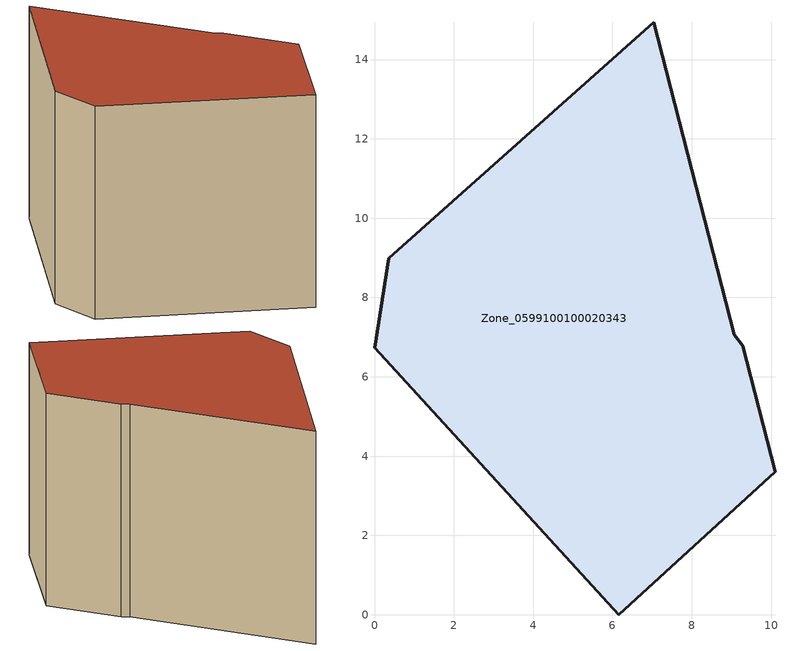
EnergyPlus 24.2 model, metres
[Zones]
Zone_0599100100020343
 floor ground (C_G): 0.35,8.99 7.04,14.94 9.07,7.05 9.29,6.78 10.1,3.6 6.16,0 0,6.74 z3.55
 wall outside (C_F): 6.16,0 10.1,3.6 9.29,6.78 9.07,7.05 7.04,14.94 0.35,8.99 0,6.74 6.16,0 z3.55:13.04
 roof outside (C_R): 7.04,14.94 0.35,8.99 0,6.74 6.16,0 10.1,3.6 9.29,6.78 9.07,7.05 z13.04
[BUILDING]
Pand.0599100100020343: North Axis=0; Terrain=City; Loads Convergence Tolerance Value=0.04; Temperature Convergence Tolerance Value=0.4; Solar Distribution=FullExterior; Maximum Number of Warmup Days=25; Minimum Number of Warmup Days=1
[Site:Location]
Rotterdam.The.Hague.AP_ZH_NLD Design_Conditions: Latitude=51.96; Longitude=4.45; Time Zone=1; Elevation=-4.5
[SITE:GROUNDTEMPERATURE:BUILDINGSURFACE]
18, 18, 18, 18, 18, 18, 18, 18, 18, 18, 18, 18
[MATERIAL] Thermal Absorptance=0.9; Solar Absorptance=0.7; Visible Absorptance=0.7
Name | Roughness | Thickness | Conductivity | Density | Specific Heat
G.TC.2015-2018 | MediumSmooth | 0.15 | 0.0428571 | 540 | 1210
F.TC.2015-2018 | Rough | 0.3 | 0.0666667 | 1920 | 840
R.TC.2015-2018 | MediumRough | 0.2 | 0.0333333 | 1500 | 1000
[CONSTRUCTION]
C_G: G.TC.2015-2018
C_F: F.TC.2015-2018
C_R: R.TC.2015-2018
[ZONE]
Zone_0599100100020343: Type=1; Multiplier=1; Ceiling Height=Autocalculate; Volume=Autocalculate; Floor Area=autocalculate; Part of Total Floor Area=Yes
[ZONEINFILTRATION:DESIGNFLOWRATE]
Infil_Zone_0599100100020343: Zone or ZoneList or Space or SpaceList=Zone_0599100100020343; Schedule=AlwaysOn; Design Flow Rate Calculation Method=Flow/Area; Flow Rate per Floor Area=0.0015; Constant Term Coefficient=1; Temperature Term Coefficient=0; Velocity Term Coefficient=0; Velocity Squared Term Coefficient=0
[HVACTEMPLATE:ZONE:IDEALLOADSAIRSYSTEM]
Zone_0599100100020343: Maximum Heating Supply Air Temperature=50; Minimum Cooling Supply Air Temperature=13; Maximum Heating Supply Air Humidity Ratio=0.0156; Minimum Cooling Supply Air Humidity Ratio=0.0077; Heating Limit=NoLimit; Cooling Limit=NoLimit; Dehumidification Control Type=ConstantSensibleHeatRatio; Cooling Sensible Heat Ratio=0.7; Dehumidification Setpoint=60; Humidification Control Type=None; Humidification Setpoint=30; Outdoor Air Method=None; Outdoor Air Flow Rate per Person=0.00944; Outdoor Air Flow Rate per Zone Floor Area=0; Outdoor Air Flow Rate per Zone=0; Demand Controlled Ventilation Type=None; Outdoor Air Economizer Type=NoEconomizer; Heat Recovery Type=None; Sensible Heat Recovery Effectiveness=0.7; Latent Heat Recovery Effectiveness=0.65
[ZONECONTROL:THERMOSTAT]
ThermostatControl_Zone_0599100100020343: Zone or ZoneList=Zone_0599100100020343; Control Type Schedule=DualSetpointControlType; Control 1=Thermostat_Zone_0599100100020343; Temperature Difference Between Cutout And Setpoint=0
[THERMOSTATSETPOINT:DUALSETPOINT]
Thermostat_Zone_0599100100020343: Heating Setpoint Temperature Schedule=HeatingSetpoint_Zone_0599100100020343; Cooling Setpoint Temperature Schedule=CoolingSetpoint_Zone_0599100100020343
[SCHEDULE:COMPACT]
HeatingSetpoint_Zone_0599100100020343: Through: 12/31, For: AllDays, Until: 24:00, 21
CoolingSetpoint_Zone_0599100100020343: Through: 12/31, For: AllDays, Until: 24:00, 24
DualSetpointControlType: Through: 12/31, For: AllDays, Until: 24:00, 4
AlwaysOn: Through: 12/31, For: AllDays, Until: 24:00, 1
